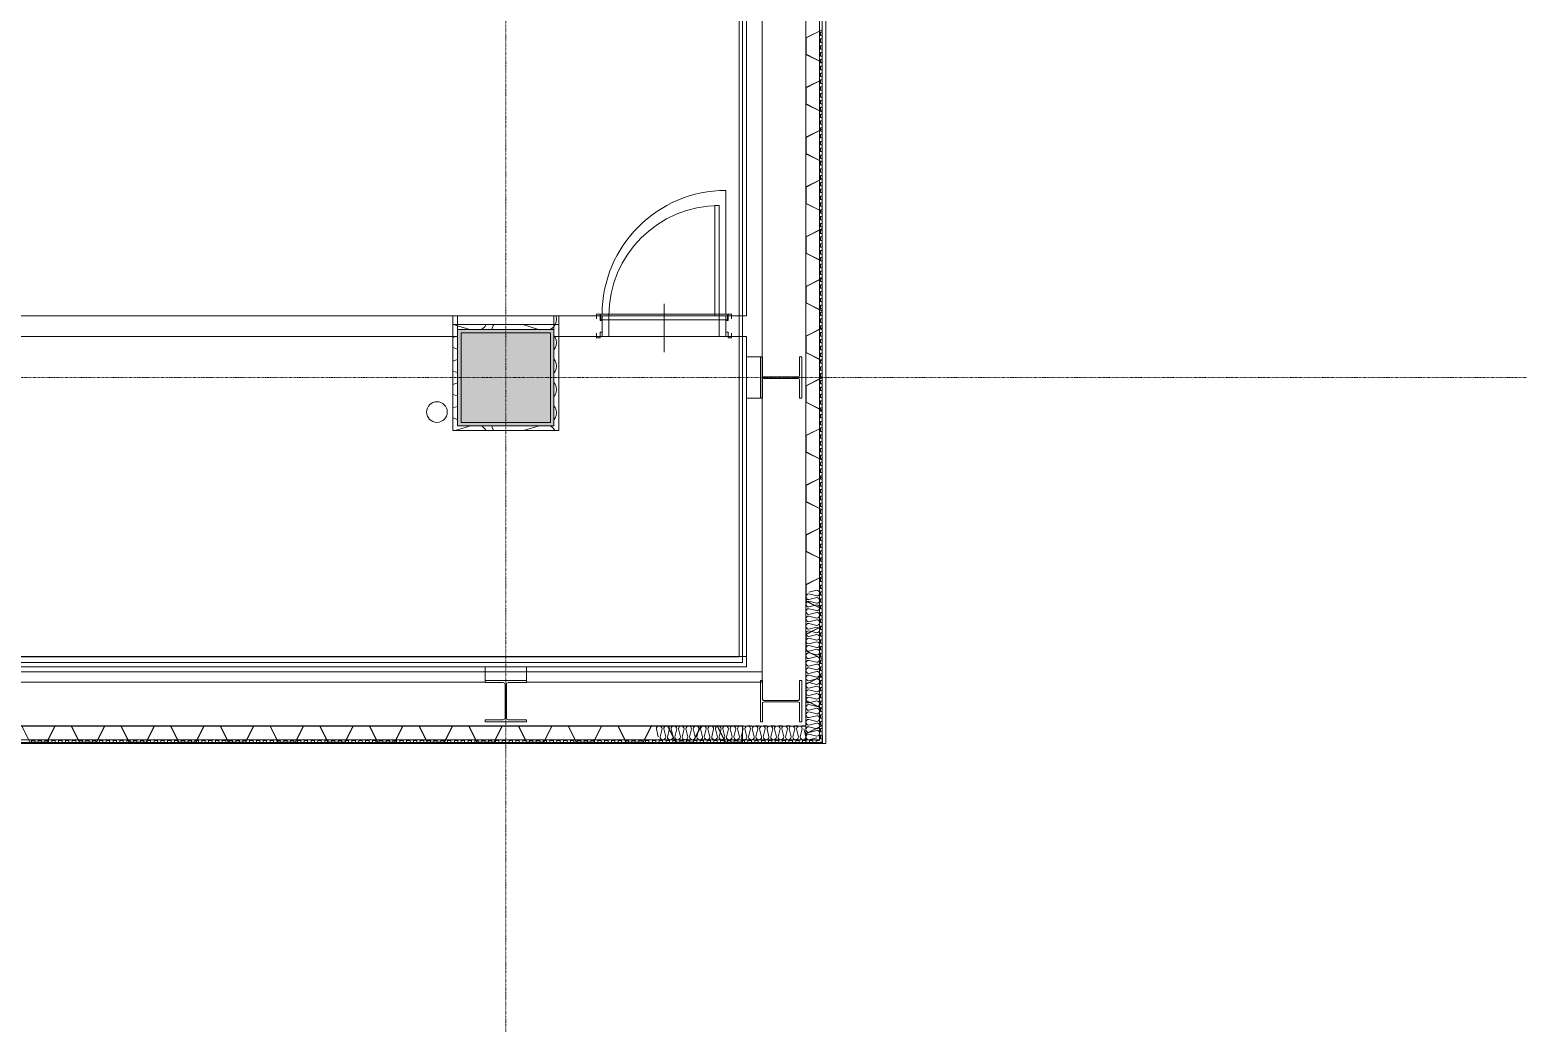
# Model space of a CAD drawing. Extents: x -32000 to 401936, y -48083 to 131250.
# Drawn here: x 258142 to 268956, y -4689 to 2527 of the extents above; entities that cross this region are included whole.
import ezdxf

# ---------------------------------------------------------------- set-up
doc = ezdxf.new("R2010")
doc.units = 0
doc.header["$LTSCALE"] = 10
for name, pattern in [('H12PL4$0$JJP_三點線', [0.9, 0.3, -0.15, 0, -0.15, 0, -0.15, 0, -0.15]), ('H12PL4$0$JJP_虛線(退縮線、投影線、地下室範圍、非屬本工程、圖面分區)', [0.45, 0.3, -0.15]), ('H12PL4$0$TAI_虛線', [5.644, 2.822, -2.822]), ('XFM7P40ICA$0$H12PL4$0$JJP_三點線', [0.9, 0.3, -0.15, 0, -0.15, 0, -0.15, 0, -0.15]), ('XFM7P40ICA$0$H12PL4$0$JJP_虛線(退縮線、投影線、地下室範圍、非屬本工程、圖面分區)', [0.45, 0.3, -0.15])]:
    doc.linetypes.add(name, pattern=pattern)
for name, color, linetype in [('H12PL4$0$A-WALL-EX', 252, 'Continuous'), ('H12PL4$0$A-WALL-IN', 252, 'Continuous'), ('H12PL4$0$Door', 252, 'Continuous'), ('H12PL4$0$S-COL', 252, 'Continuous'), ('H12PL4$0$S-GRID', 252, 'Continuous'), ('H12PL4$0$S-SLAB-SHOW', 252, 'Continuous'), ('XFM7P40ICA$0$H12PL4$0$A-WALL-EX', 252, 'Continuous'), ('XFM7P40ICA$0$H12PL4$0$A-WALL-IN', 252, 'Continuous'), ('XFM7P40ICA$0$H12PL4$0$Hattch', 252, 'Continuous'), ('XFM7P40ICA$0$H12PL4$0$L40_19_DRAN', 252, 'Continuous'), ('XFM7P40ICA$0$H12PL4$0$L40_19_GW', 252, 'Continuous'), ('XFM7P40ICA$0$H12PL4$0$L40_19_SIAGE1', 252, 'Continuous'), ('XFM7P40ICA$0$H12PL4$0$L40_19_SIAGE2', 252, 'Continuous'), ('XFM7P40ICA$0$H12PL4$0$L40_19_SIAGE3', 252, 'Continuous'), ('XFM7P40ICA$0$H12PL4$0$L40_19_STEEL2', 252, 'Continuous'), ('XFM7P40ICA$0$H12PL4$0$L40_19_TATEGU1', 252, 'Continuous'), ('XFM7P40ICA$0$H12PL4$0$L40_19_TATEGU3', 252, 'Continuous'), ('XFM7P40ICA$0$H12PL4$0$S-COL', 252, 'Continuous'), ('XFM7P40ICA$0$H12PL4$0$S-GRID', 252, 'Continuous')]:
    doc.layers.add(name, color=color, linetype=linetype)

# ---------------------------------------------------------------- blocks, each defined once
blk = doc.blocks.new('XFM7P40ICA$0$H12PL4')
at = {"layer": 'XFM7P40ICA$0$H12PL4$0$Hattch', "linetype": 'Continuous', "lineweight": 0}
blk.add_hatch(color=256, dxfattribs=at).paths.add_polyline_path([(261250, -350), (261950, -350), (261950, 350), (261250, 350)])
at = {"layer": 'XFM7P40ICA$0$H12PL4$0$A-WALL-EX', "lineweight": 0}
for p, q in [((261215, 450), (261215, 300)), ((261250, 450), (261215, 450)), ((261215, 450), (261215, 300)), ((261250, 350), (261250, 450)), ((261250, 350), (261250, 450)), ((261950, 450), (261950, 350)), ((261985, 450), (261950, 450)), ((261950, 450), (261950, 350)), ((261985, 300), (261985, 450)), ((261985, 300), (261985, 450)), ((263319.5, -2650), (263319.5, -2530)), ((263780, -2530), (263780, -2650))]:
    blk.add_line(p, q, dxfattribs=at)
at = {"layer": 'XFM7P40ICA$0$H12PL4$0$A-WALL-EX', "linetype": 'XFM7P40ICA$0$H12PL4$0$JJP_虛線(退縮線、投影線、地下室範圍、非屬本工程、圖面分區)', "lineweight": 0, "flags": 128}
for points in [[(263925, -2657.9), (263925, 30525)], [(263780, -2650), (263780, 30380)], [(263295, 29895), (263295, -2027.9)], [(263319.5, 29919.5), (263319.5, -2069.5)], [(263295, -2027.9), (243705, -2027.9)], [(263319.5, -2069.5), (243680.5, -2069.5)], [(243680.5, -2530), (263319.5, -2530)], [(263319.5, -2530), (263319.5, -2650)], [(243705, -2657.9), (263295, -2657.9)], [(263925, -2657.9), (263295, -2657.9)], [(263780, -2650), (263319.5, -2650)]]:
    blk.add_lwpolyline(points, dxfattribs=at)
at = {"layer": 'XFM7P40ICA$0$H12PL4$0$A-WALL-EX', "lineweight": 0, "flags": 128}
for points in [[(263780, 30380), (263780, -2530)], [(263900, -2650), (263900, 30380)], [(263463, -2025), (263463, 26150)], [(263350, 9425), (263350, 450)], [(263350, 450), (252300, 450)], [(252985, 300), (261215, 300)], [(261985, 300), (263350, 300)], [(263350, 300), (263350, -2025)], [(263350, -2025), (252300, -2025)], [(263463, -2138), (263463, -2025)], [(252300, -2138), (263463, -2138)], [(263319.5, -2530), (247488, -2530)], [(247488, -2650), (263319.5, -2650)], [(263900, -2650), (263780, -2650)]]:
    blk.add_lwpolyline(points, dxfattribs=at)
at = {"layer": 'XFM7P40ICA$0$H12PL4$0$A-WALL-IN', "lineweight": 0, "flags": 128}
for points in [[(261215, 385), (261250, 385)], [(261215, 385), (261215, -385)], [(261950, 385), (261250, 385)], [(261985, 385), (261950, 385)], [(261985, -350), (261985, 385)], [(261215, -385), (261250, -385)], [(261250, -385), (261985, -385)], [(261985, -385), (261985, -350)]]:
    blk.add_lwpolyline(points, dxfattribs=at)
at = {"layer": 'XFM7P40ICA$0$H12PL4$0$Hattch', "lineweight": 0}
for p, q in [((263780, 2468.1), (263898.3, 2527.3)), ((263781.7, 2467.1), (263900, 2526.2)), ((263780, 2348.1), (263780, 2468.1)), ((263781.7, 2349.1), (263781.7, 2467.1)), ((263780, 2348.1), (263898.3, 2288.9)), ((263781.7, 2349.1), (263900, 2290)), ((263898.3, 2167.3), (263898.3, 2288.9)), ((263900, 2290), (263900, 2166.2)), ((263780, 2107.1), (263898.3, 2166.2)), ((263781.7, 2106), (263900, 2165.2)), ((263780, 1987.1), (263780, 2107.1)), ((263781.7, 1988.1), (263781.7, 2106)), ((263780, 1987.1), (263898.3, 1927.9)), ((263781.7, 1988.1), (263900, 1928.9)), ((263898.3, 1806.2), (263898.3, 1927.9)), ((263900, 1928.9), (263900, 1805.2)), ((263780, 1746), (263898.3, 1805.2)), ((263780, 1626), (263780, 1746)), ((263781.7, 1745), (263900, 1804.2)), ((263781.7, 1627.1), (263781.7, 1745)), ((263780, 1626), (263898.3, 1566.9)), ((263781.7, 1627.1), (263900, 1567.9)), ((263898.3, 1445.2), (263898.3, 1566.9)), ((263900, 1567.9), (263900, 1444.2)), ((263780, 1385), (263898.3, 1444.2)), ((263781.7, 1384), (263900, 1443.1)), ((263780, 1265), (263780, 1385)), ((263781.7, 1266), (263781.7, 1384)), ((263780, 1265), (263898.3, 1205.8)), ((263781.7, 1266), (263900, 1206.9)), ((263898.3, 1084.2), (263898.3, 1205.8)), ((263900, 1206.9), (263900, 1083.1)), ((263780, 1024), (263898.3, 1083.1)), ((263781.7, 1022.9), (263900, 1082.1)), ((263780, 904), (263780, 1024)), ((263781.7, 905), (263781.7, 1022.9)), ((263780, 904), (263898.3, 844.8)), ((263781.7, 905), (263900, 845.8)), ((263898.3, 723.1), (263898.3, 844.8)), ((263900, 845.8), (263900, 722.1)), ((263780, 662.9), (263898.3, 722.1)), ((263780, 542.9), (263780, 662.9)), ((263781.7, 661.9), (263900, 721)), ((263781.7, 544), (263781.7, 661.9)), ((263780, 542.9), (263898.3, 483.8)), ((263781.7, 544), (263900, 484.8)), ((261965.7, 443.7), (261963.4, 450)), ((261968, 424.2), (261965.7, 443.7)), ((263898.3, 362.1), (263898.3, 483.8)), ((263900, 484.8), (263900, 361)), ((261215, 388), (261250, 377.2)), ((261224.6, 385), (261250, 377.2)), ((261250, 377.2), (261338.6, 350)), ((261422.5, 350), (261433.8, 356.5)), ((261433.8, 356.5), (261448.1, 369.9)), ((261448.1, 369.9), (261458.1, 385)), ((261502.3, 359.5), (261501.2, 350)), ((261509, 377.9), (261502.3, 359.5)), ((261513.7, 385), (261509, 377.9)), ((261724.6, 385), (261838.6, 350)), ((261922.5, 350), (261933.8, 356.5)), ((261933.8, 356.5), (261948.1, 369.9)), ((261948.1, 369.9), (261950, 372.7)), ((261950, 372.7), (261959, 386.3)), ((261950, 372.7), (261958.1, 385)), ((261959, 386.3), (261965.7, 404.7)), ((261965.7, 404.7), (261968, 424.2)), ((263780, 301.9), (263898.3, 361)), ((263781.7, 300.8), (263900, 360)), ((261215, 290.5), (261250, 301.3)), ((261215, 218), (261250, 207.2)), ((261245.8, 300), (261250, 301.3)), ((261959, 292.2), (261950, 305.8)), ((261953.8, 300), (261950, 305.8)), ((261950, 202.7), (261959, 216.3)), ((261965.7, 273.7), (261959, 292.2)), ((261959, 216.3), (261965.7, 234.7)), ((261968, 254.2), (261965.7, 273.7)), ((261965.7, 234.7), (261968, 254.2)), ((263780, 181.9), (263780, 301.9)), ((263781.7, 182.9), (263781.7, 300.8)), ((261215, 120.5), (261250, 131.3)), ((261959, 122.2), (261950, 135.8)), ((261965.7, 103.7), (261959, 122.2)), ((263780, 181.9), (263898.3, 122.7)), ((263781.7, 182.9), (263900, 123.8)), ((263898.3, 1), (263898.3, 122.7)), ((263900, 123.8), (263900, 0)), ((261215, 48), (261250, 37.2)), ((261950, 32.7), (261959, 46.3)), ((261959, 46.3), (261965.7, 64.7)), ((261968, 84.2), (261965.7, 103.7)), ((261965.7, 64.7), (261968, 84.2)), ((261215, -49.5), (261250, -38.7)), ((261959, -47.8), (261950, -34.2)), ((261965.7, -66.3), (261959, -47.8)), ((261959, -123.7), (261965.7, -105.3)), ((261968, -85.8), (261965.7, -66.3)), ((261965.7, -105.3), (261968, -85.8)), ((263780, -59.2), (263898.3, 0)), ((263780, -179.2), (263780, -59.2)), ((263781.7, -60.2), (263900, -1)), ((263781.7, -178.1), (263781.7, -60.2)), ((261215, -122), (261250, -132.8)), ((261215, -219.5), (261250, -208.7)), ((261950, -137.3), (261959, -123.7)), ((261959, -217.8), (261950, -204.2)), ((263780, -179.2), (263898.3, -238.3)), ((263781.7, -178.1), (263900, -237.3)), ((261215, -292), (261250, -302.8)), ((261950, -307.3), (261959, -293.7)), ((261965.7, -236.3), (261959, -217.8)), ((261959, -293.7), (261965.7, -275.3)), ((261968, -255.8), (261965.7, -236.3)), ((261965.7, -275.3), (261968, -255.8)), ((263898.3, -360), (263898.3, -238.3)), ((263900, -237.3), (263900, -361)), ((261229.6, -385), (261250, -378.7)), ((261250, -378.7), (261343.5, -350)), ((261433.8, -358), (261419.8, -350)), ((261448.1, -371.4), (261433.8, -358)), ((261457.1, -385), (261448.1, -371.4)), ((261501, -350), (261502.3, -361)), ((261502.3, -361), (261509, -379.5)), ((261509, -379.5), (261512.7, -385)), ((261729.6, -385), (261843.5, -350)), ((261933.8, -358), (261919.8, -350)), ((261948.1, -371.4), (261933.8, -358)), ((261950, -374.2), (261948.1, -371.4)), ((261957.1, -385), (261950, -374.2)), ((263780, -420.2), (263898.3, -361)), ((263780, -540.2), (263780, -420.2)), ((263781.7, -421.2), (263900, -362.1)), ((263781.7, -539.2), (263781.7, -421.2)), ((263780, -540.2), (263898.3, -599.4)), ((263781.7, -539.2), (263900, -598.3)), ((263898.3, -721), (263898.3, -599.4)), ((263900, -598.3), (263900, -722.1)), ((263780, -781.2), (263898.3, -722.1)), ((263781.7, -782.3), (263900, -723.1)), ((263780, -901.2), (263780, -781.2)), ((263781.7, -900.2), (263781.7, -782.3)), ((263780, -901.2), (263898.3, -960.4)), ((263781.7, -900.2), (263900, -959.4)), ((263898.3, -1082.1), (263898.3, -960.4)), ((263900, -959.4), (263900, -1083.1)), ((263780, -1142.3), (263898.3, -1083.1)), ((263780, -1262.3), (263780, -1142.3)), ((263781.7, -1143.3), (263900, -1084.2)), ((263781.7, -1261.2), (263781.7, -1143.3)), ((263780, -1262.3), (263898.3, -1321.4)), ((263781.7, -1261.2), (263900, -1320.4)), ((263898.3, -1443.1), (263898.3, -1321.4)), ((263900, -1320.4), (263900, -1444.2)), ((263780, -1503.3), (263898.3, -1444.2)), ((263780, -1623.3), (263780, -1503.3)), ((263781.7, -1504.4), (263900, -1445.2)), ((263781.7, -1622.3), (263781.7, -1504.4)), ((263780, -1623.3), (263898.3, -1682.5)), ((263781.7, -1622.3), (263900, -1681.4)), ((263898.3, -1804.2), (263898.3, -1682.5)), ((263900, -1681.4), (263900, -1805.2)), ((263780, -1864.4), (263898.3, -1805.2)), ((263781.7, -1865.4), (263900, -1806.2)), ((263780, -1984.4), (263780, -1864.4)), ((263781.7, -1983.3), (263781.7, -1865.4)), ((263780, -1984.4), (263898.3, -2043.5)), ((263781.7, -1983.3), (263900, -2042.5)), ((263898.3, -2165.2), (263898.3, -2043.5)), ((263900, -2042.5), (263900, -2166.2)), ((263780, -2225.4), (263898.3, -2166.2)), ((263780, -2345.4), (263780, -2225.4)), ((263781.7, -2226.4), (263900, -2167.3)), ((263781.7, -2344.4), (263781.7, -2226.4)), ((263780, -2345.4), (263898.3, -2404.5)), ((263781.7, -2344.4), (263900, -2403.5)), ((263898.3, -2526.2), (263898.3, -2404.5)), ((263900, -2403.5), (263900, -2527.3)), ((258083.2, -2530), (258142.4, -2648.3)), ((258324.3, -2530), (258265.1, -2648.3)), ((258325.3, -2531.7), (258266.1, -2650)), ((258324.3, -2530), (258444.3, -2530)), ((258325.3, -2531.7), (258443.2, -2531.7)), ((258443.2, -2531.7), (258502.4, -2650)), ((258444.3, -2530), (258503.4, -2648.3)), ((258685.3, -2530), (258626.1, -2648.3)), ((258686.3, -2531.7), (258627.2, -2650)), ((258685.3, -2530), (258805.3, -2530)), ((258686.3, -2531.7), (258804.3, -2531.7)), ((258804.3, -2531.7), (258863.4, -2650)), ((258805.3, -2530), (258864.5, -2648.3)), ((259046.3, -2530), (258987.2, -2648.3)), ((259047.4, -2531.7), (258988.2, -2650)), ((259046.3, -2530), (259166.3, -2530)), ((259047.4, -2531.7), (259165.3, -2531.7)), ((259165.3, -2531.7), (259224.5, -2650)), ((259166.3, -2530), (259225.5, -2648.3)), ((259407.4, -2530), (259348.2, -2648.3)), ((259408.4, -2531.7), (259349.3, -2650)), ((259407.4, -2530), (259527.4, -2530)), ((259408.4, -2531.7), (259526.3, -2531.7)), ((259526.3, -2531.7), (259585.5, -2650)), ((259527.4, -2530), (259586.5, -2648.3)), ((259768.4, -2530), (259709.3, -2648.3)), ((259769.5, -2531.7), (259710.3, -2650)), ((259768.4, -2530), (259888.4, -2530)), ((259769.5, -2531.7), (259887.4, -2531.7)), ((259887.4, -2531.7), (259946.5, -2650)), ((259888.4, -2530), (259947.6, -2648.3)), ((260129.5, -2530), (260070.3, -2648.3)), ((260130.5, -2531.7), (260071.3, -2650)), ((260129.5, -2530), (260249.5, -2530)), ((260130.5, -2531.7), (260248.4, -2531.7)), ((260248.4, -2531.7), (260307.6, -2650)), ((260249.5, -2530), (260308.6, -2648.3)), ((260490.5, -2530), (260431.3, -2648.3)), ((260491.5, -2531.7), (260432.4, -2650)), ((260490.5, -2530), (260610.5, -2530)), ((260491.5, -2531.7), (260609.5, -2531.7)), ((260609.5, -2531.7), (260668.6, -2650)), ((260610.5, -2530), (260669.7, -2648.3)), ((260851.5, -2530), (260792.4, -2648.3)), ((260852.6, -2531.7), (260793.4, -2650)), ((260851.5, -2530), (260971.5, -2530)), ((260852.6, -2531.7), (260970.5, -2531.7)), ((260970.5, -2531.7), (261029.7, -2650)), ((260971.5, -2530), (261030.7, -2648.3)), ((261212.6, -2530), (261153.4, -2648.3)), ((261213.6, -2531.7), (261154.4, -2650)), ((261212.6, -2530), (261332.6, -2530)), ((261213.6, -2531.7), (261331.5, -2531.7)), ((261331.5, -2531.7), (261390.7, -2650)), ((261332.6, -2530), (261391.7, -2648.3)), ((261573.6, -2530), (261514.4, -2648.3)), ((261574.6, -2531.7), (261515.5, -2650)), ((261573.6, -2530), (261693.6, -2530)), ((261574.6, -2531.7), (261692.6, -2531.7)), ((261692.6, -2531.7), (261751.7, -2650)), ((261693.6, -2530), (261752.8, -2648.3)), ((261934.6, -2530), (261875.5, -2648.3)), ((261935.7, -2531.7), (261876.5, -2650)), ((261934.6, -2530), (262054.6, -2530)), ((261935.7, -2531.7), (262053.6, -2531.7)), ((262053.6, -2531.7), (262112.8, -2650)), ((262054.6, -2530), (262113.8, -2648.3)), ((262295.7, -2530), (262236.5, -2648.3)), ((262296.7, -2531.7), (262237.6, -2650)), ((262295.7, -2530), (262415.7, -2530)), ((262296.7, -2531.7), (262414.6, -2531.7)), ((262414.6, -2531.7), (262473.8, -2650)), ((262415.7, -2530), (262474.8, -2648.3)), ((262656.7, -2530), (262597.6, -2648.3)), ((262657.8, -2531.7), (262598.6, -2650)), ((262656.7, -2530), (262776.7, -2530)), ((262657.8, -2531.7), (262775.7, -2531.7)), ((262775.7, -2531.7), (262834.8, -2650)), ((262776.7, -2530), (262835.9, -2648.3)), ((263017.8, -2530), (262958.6, -2648.3)), ((263018.8, -2531.7), (262959.6, -2650)), ((263017.8, -2530), (263137.8, -2530)), ((263018.8, -2531.7), (263136.7, -2531.7)), ((263136.7, -2531.7), (263195.9, -2650)), ((263137.8, -2530), (263196.9, -2648.3)), ((263780, -2586.4), (263817.6, -2567.6)), ((263781.7, -2587.5), (263818.9, -2568.9)), ((263781.7, -2650), (263781.7, -2587.5)), ((263817.6, -2567.6), (263892.9, -2530)), ((263818.9, -2568.9), (263896.6, -2530)), ((263892.9, -2530), (263898.3, -2527.3)), ((263896.6, -2530), (263900, -2528.3)), ((258266.1, -2650), (258142.4, -2650)), ((258143.4, -2648.3), (258265.1, -2648.3)), ((258627.2, -2650), (258503.4, -2650)), ((258504.5, -2648.3), (258626.1, -2648.3)), ((258988.2, -2650), (258864.5, -2650)), ((258865.5, -2648.3), (258987.2, -2648.3)), ((259349.3, -2650), (259225.5, -2650)), ((259226.5, -2648.3), (259348.2, -2648.3)), ((259710.3, -2650), (259586.5, -2650)), ((259587.6, -2648.3), (259709.3, -2648.3)), ((260071.3, -2650), (259947.6, -2650)), ((259948.6, -2648.3), (260070.3, -2648.3)), ((260432.4, -2650), (260308.6, -2650)), ((260309.7, -2648.3), (260431.3, -2648.3)), ((260793.4, -2650), (260669.7, -2650)), ((260670.7, -2648.3), (260792.4, -2648.3)), ((261154.4, -2650), (261030.7, -2650)), ((261031.7, -2648.3), (261153.4, -2648.3)), ((261515.5, -2650), (261391.7, -2650)), ((261392.8, -2648.3), (261514.4, -2648.3)), ((261876.5, -2650), (261752.8, -2650)), ((261753.8, -2648.3), (261875.5, -2648.3)), ((262237.6, -2650), (262113.8, -2650)), ((262114.8, -2648.3), (262236.5, -2648.3)), ((262598.6, -2650), (262474.8, -2650)), ((262475.9, -2648.3), (262597.6, -2648.3)), ((262959.6, -2650), (262835.9, -2650)), ((262836.9, -2648.3), (262958.6, -2648.3)), ((263198, -2648.3), (263319.5, -2648.3))]:
    blk.add_line(p, q, dxfattribs=at)
at = {"layer": 'XFM7P40ICA$0$H12PL4$0$L40_19_DRAN', "lineweight": 0}
blk.add_circle((261100, -250), 75, dxfattribs=at)
at = {"layer": 'XFM7P40ICA$0$H12PL4$0$L40_19_GW', "lineweight": 0, "flags": 128}
for points in [[(263859.9, -2616.1), (263801.1, -2630.5, -1), (263801.1, -2589.3), (263859.9, -2603.7, 1), (263859.9, -2562.5), (263801.1, -2576.9, -1), (263801.1, -2535.7), (263859.9, -2550.1, 1), (263859.9, -2508.9), (263801.1, -2523.3, -1), (263801.1, -2482.1), (263859.9, -2496.5, 1), (263859.9, -2455.3), (263801.1, -2469.7, -1), (263801.1, -2428.5), (263859.9, -2442.9, 1), (263859.9, -2401.7), (263801.1, -2416.1, -1), (263801.1, -2374.9), (263859.9, -2389.3, 1), (263859.9, -2348.1), (263801.1, -2362.5, -1), (263801.1, -2321.3), (263859.9, -2335.7, 1), (263859.9, -2294.5), (263801.1, -2308.9, -1), (263801.1, -2267.7), (263859.9, -2282.1, 1), (263859.9, -2240.9), (263801.1, -2255.3, -1), (263801.1, -2214.1), (263859.9, -2228.5, 1), (263859.9, -2187.3), (263801.1, -2201.7, -1), (263801.1, -2160.5), (263859.9, -2174.9, 1), (263859.9, -2133.7), (263801.1, -2148.1, -1), (263801.1, -2106.9), (263859.9, -2121.3, 1), (263859.9, -2080.1), (263801.1, -2094.5, -1), (263801.1, -2053.3), (263859.9, -2067.7, 1), (263859.9, -2026.5), (263801.1, -2040.9, -1), (263801.1, -1999.7), (263859.9, -2014.1, 1), (263859.9, -1972.9), (263801.1, -1987.3, -1), (263801.1, -1946.1), (263859.9, -1960.5, 1), (263859.9, -1919.3), (263801.1, -1933.7, -1), (263801.1, -1892.5), (263859.9, -1906.9, 1), (263859.9, -1865.7), (263801.1, -1880.1, -1), (263801.1, -1838.9), (263859.9, -1853.3, 1), (263859.9, -1812.1), (263801.1, -1826.5, -1), (263801.1, -1785.3), (263859.9, -1799.7, 1), (263859.9, -1758.5), (263801.1, -1772.9, -1), (263801.1, -1731.7), (263859.9, -1746.1, 1), (263859.9, -1704.9), (263801.1, -1719.3, -1), (263801.1, -1678.1), (263859.9, -1692.5, 1), (263859.9, -1651.3), (263801.1, -1665.7, -1), (263801.1, -1624.5), (263859.9, -1638.9, 1), (263859.9, -1597.7), (263801.1, -1612.1, -1), (263801.1, -1570.9), (263859.9, -1585.3, 1), (263859.9, -1544.1), (263801.1, -1558.5)], [(263766.1, -2551.1), (263780.5, -2609.9, -1), (263739.3, -2609.9), (263753.7, -2551.1, 1), (263712.5, -2551.1), (263726.9, -2609.9, -1), (263685.7, -2609.9), (263700.1, -2551.1, 1), (263658.9, -2551.1), (263673.3, -2609.9, -1), (263632.1, -2609.9), (263646.5, -2551.1, 1), (263605.3, -2551.1), (263619.7, -2609.9, -1), (263578.5, -2609.9), (263592.9, -2551.1, 1), (263551.7, -2551.1), (263566.1, -2609.9, -1), (263524.9, -2609.9), (263539.3, -2551.1, 1), (263498.1, -2551.1), (263512.5, -2609.9, -1), (263471.3, -2609.9), (263485.7, -2551.1, 1), (263444.5, -2551.1), (263458.9, -2609.9, -1), (263417.7, -2609.9), (263432.1, -2551.1, 1), (263390.9, -2551.1), (263405.3, -2609.9, -1), (263364.1, -2609.9), (263378.5, -2551.1, 1), (263337.3, -2551.1), (263351.7, -2609.9, -1), (263310.5, -2609.9), (263324.9, -2551.1, 1), (263283.7, -2551.1), (263298.1, -2609.9, -1), (263256.9, -2609.9), (263271.3, -2551.1, 1), (263230.1, -2551.1), (263244.5, -2609.9, -1), (263203.3, -2609.9), (263217.7, -2551.1, 1), (263176.5, -2551.1), (263190.9, -2609.9, -1), (263149.7, -2609.9), (263164.1, -2551.1, 1), (263122.9, -2551.1), (263137.3, -2609.9, -1), (263096.1, -2609.9), (263110.5, -2551.1, 1), (263069.3, -2551.1), (263083.7, -2609.9, -1), (263042.5, -2609.9), (263056.9, -2551.1, 1), (263015.7, -2551.1), (263030.1, -2609.9, -1), (262988.9, -2609.9), (263003.3, -2551.1, 1), (262962.1, -2551.1), (262976.5, -2609.9, -1), (262935.3, -2609.9), (262949.7, -2551.1, 1), (262908.5, -2551.1), (262922.9, -2609.9, -1), (262881.7, -2609.9), (262896.1, -2551.1, 1), (262854.9, -2551.1), (262869.3, -2609.9, -1), (262828.1, -2609.9), (262842.5, -2551.1, 1), (262801.3, -2551.1), (262815.7, -2609.9, -1), (262774.5, -2609.9), (262788.9, -2551.1, 1), (262747.7, -2551.1), (262762.1, -2609.9, -1), (262720.9, -2609.9), (262735.3, -2551.1, 1), (262694.1, -2551.1), (262708.5, -2609.9)]]:
    blk.add_lwpolyline(points, format="xyb", dxfattribs=at)
at = {"layer": 'XFM7P40ICA$0$H12PL4$0$L40_19_SIAGE1', "lineweight": 0}
for p, q in [((263350, 9425), (263350, 450)), ((262260, 450), (252150, 450)), ((263350, 450), (263240, 450))]:
    blk.add_line(p, q, dxfattribs=at)
at = {"layer": 'XFM7P40ICA$0$H12PL4$0$L40_19_SIAGE1', "lineweight": 0, "flags": 128}
blk.add_lwpolyline([(263850.4, -2651.2), (263901.2, -2651.2), (263901.2, -2600.4)], dxfattribs=at)
at = {"layer": 'XFM7P40ICA$0$H12PL4$0$L40_19_SIAGE2', "lineweight": 0}
for p, q in [((261250, 300), (252950, 300)), ((262260, 300), (261950, 300)), ((263350, 300), (263240, 300)), ((263350, 300), (263350, -2100)), ((252300, -2100), (263350, -2100))]:
    blk.add_line(p, q, dxfattribs=at)
at = {"layer": 'XFM7P40ICA$0$H12PL4$0$L40_19_SIAGE2', "lineweight": 0, "flags": 128}
for points in [[(263885.5, -2647.2), (263900, -2647.2), (263900, -2622.4), (263885.5, -2622.4), (263885.5, -2597.6), (263900, -2597.6), (263900, -2572.8), (263885.5, -2572.8), (263885.5, -2548), (263900, -2548), (263900, -2523.2), (263885.5, -2523.2), (263885.5, -2498.4), (263900, -2498.4), (263900, -2473.6), (263885.5, -2473.6), (263885.5, -2448.8), (263900, -2448.8), (263900, -2424), (263885.5, -2424), (263885.5, -2399.2), (263900, -2399.2), (263900, -2374.4), (263885.5, -2374.4), (263885.5, -2349.6), (263900, -2349.6), (263900, -2324.8), (263885.5, -2324.8), (263885.5, -2300), (263900, -2300), (263900, -2275.2), (263885.5, -2275.2), (263885.5, -2250.4), (263900, -2250.4), (263900, -2225.6), (263885.5, -2225.6), (263885.5, -2200.8), (263900, -2200.8), (263900, -2176), (263885.5, -2176), (263885.5, -2151.2), (263900, -2151.2), (263900, -2126.4), (263885.5, -2126.4), (263885.5, -2101.6), (263900, -2101.6), (263900, -2076.8), (263885.5, -2076.8), (263885.5, -2052), (263900, -2052), (263900, -2027.2), (263885.5, -2027.2), (263885.5, -2002.4), (263900, -2002.4), (263900, -1977.6), (263885.5, -1977.6), (263885.5, -1952.8), (263900, -1952.8), (263900, -1928), (263885.5, -1928), (263885.5, -1903.2), (263900, -1903.2), (263900, -1878.4), (263885.5, -1878.4), (263885.5, -1853.6), (263900, -1853.6), (263900, -1828.8), (263885.5, -1828.8), (263885.5, -1804), (263900, -1804), (263900, -1779.2), (263885.5, -1779.2), (263885.5, -1754.4), (263900, -1754.4), (263900, -1729.6), (263885.5, -1729.6), (263885.5, -1704.8), (263900, -1704.8), (263900, -1680), (263885.5, -1680), (263885.5, -1655.2), (263900, -1655.2), (263900, -1630.4), (263885.5, -1630.4), (263885.5, -1605.6), (263900, -1605.6), (263900, -1580.8), (263885.5, -1580.8), (263885.5, -1556), (263900, -1556), (263900, -1531.2), (263885.5, -1531.2), (263885.5, -1506.4), (263900, -1506.4), (263900, -1481.6), (263885.5, -1481.6), (263885.5, -1456.8), (263900, -1456.8), (263900, -1432), (263885.5, -1432), (263885.5, -1407.2), (263900, -1407.2), (263900, -1382.4), (263885.5, -1382.4), (263885.5, -1357.6), (263900, -1357.6), (263900, -1332.8), (263885.5, -1332.8), (263885.5, -1308), (263900, -1308), (263900, -1283.2), (263885.5, -1283.2), (263885.5, -1258.4), (263900, -1258.4), (263900, -1233.6), (263885.5, -1233.6), (263885.5, -1208.8), (263900, -1208.8), (263900, -1184), (263885.5, -1184), (263885.5, -1159.2), (263900, -1159.2), (263900, -1134.4), (263885.5, -1134.4), (263885.5, -1109.6), (263900, -1109.6), (263900, -1084.8), (263885.5, -1084.8), (263885.5, -1060), (263900, -1060), (263900, -1035.2), (263885.5, -1035.2), (263885.5, -1010.4), (263900, -1010.4), (263900, -985.6), (263885.5, -985.6), (263885.5, -960.8), (263900, -960.8), (263900, -936), (263885.5, -936), (263885.5, -911.2), (263900, -911.2), (263900, -886.4), (263885.5, -886.4), (263885.5, -861.6), (263900, -861.6), (263900, -836.8), (263885.5, -836.8), (263885.5, -812), (263900, -812), (263900, -787.2), (263885.5, -787.2), (263885.5, -762.4), (263900, -762.4), (263900, -737.6), (263885.5, -737.6), (263885.5, -712.8), (263900, -712.8), (263900, -688), (263885.5, -688), (263885.5, -663.2), (263900, -663.2), (263900, -638.4), (263885.5, -638.4), (263885.5, -613.6), (263900, -613.6), (263900, -588.8), (263885.5, -588.8), (263885.5, -564), (263900, -564), (263900, -539.2), (263885.5, -539.2), (263885.5, -514.4), (263900, -514.4), (263900, -489.6), (263885.5, -489.6), (263885.5, -464.8), (263900, -464.8), (263900, -440), (263885.5, -440), (263885.5, -415.2), (263900, -415.2), (263900, -390.4), (263885.5, -390.4), (263885.5, -365.6), (263900, -365.6), (263900, -342.4), (263885.5, -342.4), (263885.5, -317.6), (263900, -317.6), (263900, -292.8), (263885.5, -292.8), (263885.5, -268), (263900, -268), (263900, -243.2), (263885.5, -243.2), (263885.5, -218.4), (263900, -218.4), (263900, -193.6), (263885.5, -193.6), (263885.5, -168.8), (263900, -168.8), (263900, -144), (263885.5, -144), (263885.5, -119.2), (263900, -119.2), (263900, -94.4), (263885.5, -94.4), (263885.5, -69.6), (263900, -69.6), (263900, -44.8), (263885.5, -44.8), (263885.5, -20), (263900, -20), (263900, 4.8), (263885.5, 4.8), (263885.5, 29.6), (263900, 29.6), (263900, 54.4), (263885.5, 54.4), (263885.5, 79.2), (263900, 79.2), (263900, 104), (263885.5, 104), (263885.5, 128.8), (263900, 128.8), (263900, 153.6), (263885.5, 153.6), (263885.5, 178.4), (263900, 178.4), (263900, 203.2), (263885.5, 203.2), (263885.5, 228), (263900, 228), (263900, 252.8), (263885.5, 252.8), (263885.5, 277.6), (263900, 277.6), (263900, 302.4), (263885.5, 302.4), (263885.5, 327.2), (263900, 327.2), (263900, 352), (263885.5, 352), (263885.5, 376.8), (263900, 376.8), (263900, 401.6), (263885.5, 401.6), (263885.5, 426.4), (263900, 426.4), (263900, 451.2), (263885.5, 451.2), (263885.5, 476), (263900, 476), (263900, 500.8), (263885.5, 500.8), (263885.5, 525.6), (263900, 525.6), (263900, 550.4), (263885.5, 550.4), (263885.5, 575.2), (263900, 575.2), (263900, 600), (263885.5, 600), (263885.5, 624.8), (263900, 624.8), (263900, 649.6), (263885.5, 649.6), (263885.5, 674.4), (263900, 674.4), (263900, 699.2), (263885.5, 699.2), (263885.5, 724), (263900, 724), (263900, 748.8), (263885.5, 748.8), (263885.5, 773.6), (263900, 773.6), (263900, 798.4), (263885.5, 798.4), (263885.5, 823.2), (263900, 823.2), (263900, 848), (263885.5, 848), (263885.5, 872.8), (263900, 872.8), (263900, 897.6), (263885.5, 897.6), (263885.5, 922.4), (263900, 922.4), (263900, 947.2), (263885.5, 947.2), (263885.5, 972), (263900, 972), (263900, 996.8), (263885.5, 996.8), (263885.5, 1021.6), (263900, 1021.6), (263900, 1046.4), (263885.5, 1046.4), (263885.5, 1071.2), (263900, 1071.2), (263900, 1096), (263885.5, 1096), (263885.5, 1120.8), (263900, 1120.8), (263900, 1145.6), (263885.5, 1145.6), (263885.5, 1170.4), (263900, 1170.4), (263900, 1195.2), (263885.5, 1195.2), (263885.5, 1220), (263900, 1220), (263900, 1244.8), (263885.5, 1244.8), (263885.5, 1269.6), (263900, 1269.6), (263900, 1294.4), (263885.5, 1294.4), (263885.5, 1319.2), (263900, 1319.2), (263900, 1344), (263885.5, 1344), (263885.5, 1368.8), (263900, 1368.8), (263900, 1393.6), (263885.5, 1393.6), (263885.5, 1418.4), (263900, 1418.4), (263900, 1443.2), (263885.5, 1443.2), (263885.5, 1468), (263900, 1468), (263900, 1492.8), (263885.5, 1492.8), (263885.5, 1517.6), (263900, 1517.6), (263900, 1542.4), (263885.5, 1542.4), (263885.5, 1567.2), (263900, 1567.2), (263900, 1592), (263885.5, 1592), (263885.5, 1616.8), (263900, 1616.8), (263900, 1641.6), (263885.5, 1641.6), (263885.5, 1666.4), (263900, 1666.4), (263900, 1691.2), (263885.5, 1691.2), (263885.5, 1716), (263900, 1716), (263900, 1740.8), (263885.5, 1740.8), (263885.5, 1765.6), (263900, 1765.6), (263900, 1790.4), (263885.5, 1790.4), (263885.5, 1815.2), (263900, 1815.2), (263900, 1840), (263885.5, 1840), (263885.5, 1864.8), (263900, 1864.8), (263900, 1889.6), (263885.5, 1889.6), (263885.5, 1914.4), (263900, 1914.4), (263900, 1939.2), (263885.5, 1939.2), (263885.5, 1964), (263900, 1964), (263900, 1988.8), (263885.5, 1988.8), (263885.5, 2013.6), (263900, 2013.6), (263900, 2038.4), (263885.5, 2038.4), (263885.5, 2063.2), (263900, 2063.2), (263900, 2088), (263885.5, 2088), (263885.5, 2112.8), (263900, 2112.8), (263900, 2137.6), (263885.5, 2137.6), (263885.5, 2162.4), (263900, 2162.4), (263900, 2187.2), (263885.5, 2187.2), (263885.5, 2212), (263900, 2212), (263900, 2236.8), (263885.5, 2236.8), (263885.5, 2261.6), (263900, 2261.6), (263900, 2286.4), (263885.5, 2286.4), (263885.5, 2311.2), (263900, 2311.2), (263900, 2336), (263885.5, 2336), (263885.5, 2360.8), (263900, 2360.8), (263900, 2385.6), (263885.5, 2385.6), (263885.5, 2410.4), (263900, 2410.4), (263900, 2435.2), (263885.5, 2435.2), (263885.5, 2460), (263900, 2460), (263900, 2484.8), (263885.5, 2484.8), (263885.5, 2509.6), (263900, 2509.6), (263900, 2534.4)], [(258128.5, -2650), (258153.3, -2650), (258153.3, -2635.5), (258178.1, -2635.5), (258178.1, -2650), (258202.9, -2650), (258202.9, -2635.5), (258227.7, -2635.5), (258227.7, -2650), (258252.5, -2650), (258252.5, -2635.5), (258277.3, -2635.5), (258277.3, -2650), (258302.1, -2650), (258302.1, -2635.5), (258326.9, -2635.5), (258326.9, -2650), (258351.7, -2650), (258351.7, -2635.5), (258376.5, -2635.5), (258376.5, -2650), (258401.3, -2650), (258401.3, -2635.5), (258426.1, -2635.5), (258426.1, -2650), (258450.9, -2650), (258450.9, -2635.5), (258475.7, -2635.5), (258475.7, -2650), (258500.5, -2650), (258500.5, -2635.5), (258525.3, -2635.5), (258525.3, -2650), (258548.5, -2650), (258548.5, -2635.5), (258573.3, -2635.5), (258573.3, -2650), (258598.1, -2650), (258598.1, -2635.5), (258622.9, -2635.5), (258622.9, -2650), (258647.7, -2650), (258647.7, -2635.5), (258672.5, -2635.5), (258672.5, -2650), (258697.3, -2650), (258697.3, -2635.5), (258722.1, -2635.5), (258722.1, -2650), (258746.9, -2650), (258746.9, -2635.5), (258771.7, -2635.5), (258771.7, -2650), (258796.5, -2650), (258796.5, -2635.5), (258821.3, -2635.5), (258821.3, -2650), (258846.1, -2650), (258846.1, -2635.5), (258870.9, -2635.5), (258870.9, -2650), (258895.7, -2650), (258895.7, -2635.5), (258920.5, -2635.5), (258920.5, -2650), (258945.3, -2650), (258945.3, -2635.5), (258970.1, -2635.5), (258970.1, -2650), (258994.9, -2650), (258994.9, -2635.5), (259019.7, -2635.5), (259019.7, -2650), (259044.5, -2650), (259044.5, -2635.5), (259069.3, -2635.5), (259069.3, -2650), (259094.1, -2650), (259094.1, -2635.5), (259118.9, -2635.5), (259118.9, -2650), (259143.7, -2650), (259143.7, -2635.5), (259168.5, -2635.5), (259168.5, -2650), (259193.3, -2650), (259193.3, -2635.5), (259218.1, -2635.5), (259218.1, -2650), (259242.9, -2650), (259242.9, -2635.5), (259267.7, -2635.5), (259267.7, -2650), (259292.5, -2650), (259292.5, -2635.5), (259317.3, -2635.5), (259317.3, -2650), (259342.1, -2650), (259342.1, -2635.5), (259366.9, -2635.5), (259366.9, -2650), (259391.7, -2650), (259391.7, -2635.5), (259416.5, -2635.5), (259416.5, -2650), (259441.3, -2650), (259441.3, -2635.5), (259466.1, -2635.5), (259466.1, -2650), (259490.9, -2650), (259490.9, -2635.5), (259515.7, -2635.5), (259515.7, -2650), (259540.5, -2650), (259540.5, -2635.5), (259565.3, -2635.5), (259565.3, -2650), (259590.1, -2650), (259590.1, -2635.5), (259614.9, -2635.5), (259614.9, -2650), (259639.7, -2650), (259639.7, -2635.5), (259664.5, -2635.5), (259664.5, -2650), (259689.3, -2650), (259689.3, -2635.5), (259714.1, -2635.5), (259714.1, -2650), (259738.9, -2650), (259738.9, -2635.5), (259763.7, -2635.5), (259763.7, -2650), (259788.5, -2650), (259788.5, -2635.5), (259813.3, -2635.5), (259813.3, -2650), (259838.1, -2650), (259838.1, -2635.5), (259862.9, -2635.5), (259862.9, -2650), (259887.7, -2650), (259887.7, -2635.5), (259912.5, -2635.5), (259912.5, -2650), (259937.3, -2650), (259937.3, -2635.5), (259962.1, -2635.5), (259962.1, -2650), (259986.9, -2650), (259986.9, -2635.5), (260011.7, -2635.5), (260011.7, -2650), (260036.5, -2650), (260036.5, -2635.5), (260061.3, -2635.5), (260061.3, -2650), (260086.1, -2650), (260086.1, -2635.5), (260110.9, -2635.5), (260110.9, -2650), (260135.7, -2650), (260135.7, -2635.5), (260160.5, -2635.5), (260160.5, -2650), (260185.3, -2650), (260185.3, -2635.5), (260210.1, -2635.5), (260210.1, -2650), (260234.9, -2650), (260234.9, -2635.5), (260259.7, -2635.5), (260259.7, -2650), (260284.5, -2650), (260284.5, -2635.5), (260309.3, -2635.5), (260309.3, -2650), (260334.1, -2650), (260334.1, -2635.5), (260358.9, -2635.5), (260358.9, -2650), (260383.7, -2650), (260383.7, -2635.5), (260408.5, -2635.5), (260408.5, -2650), (260433.3, -2650), (260433.3, -2635.5), (260458.1, -2635.5), (260458.1, -2650), (260482.9, -2650), (260482.9, -2635.5), (260507.7, -2635.5), (260507.7, -2650), (260532.5, -2650), (260532.5, -2635.5), (260557.3, -2635.5), (260557.3, -2650), (260582.1, -2650), (260582.1, -2635.5), (260606.9, -2635.5), (260606.9, -2650), (260631.7, -2650), (260631.7, -2635.5), (260656.5, -2635.5), (260656.5, -2650), (260681.3, -2650), (260681.3, -2635.5), (260706.1, -2635.5), (260706.1, -2650), (260730.9, -2650), (260730.9, -2635.5), (260755.7, -2635.5), (260755.7, -2650), (260780.5, -2650), (260780.5, -2635.5), (260805.3, -2635.5), (260805.3, -2650), (260830.1, -2650), (260830.1, -2635.5), (260854.9, -2635.5), (260854.9, -2650), (260879.7, -2650), (260879.7, -2635.5), (260904.5, -2635.5), (260904.5, -2650), (260929.3, -2650), (260929.3, -2635.5), (260954.1, -2635.5), (260954.1, -2650), (260978.9, -2650), (260978.9, -2635.5), (261003.7, -2635.5), (261003.7, -2650), (261028.5, -2650), (261028.5, -2635.5), (261053.3, -2635.5), (261053.3, -2650), (261078.1, -2650), (261078.1, -2635.5), (261102.9, -2635.5), (261102.9, -2650), (261127.7, -2650), (261127.7, -2635.5), (261152.5, -2635.5), (261152.5, -2650), (261177.3, -2650), (261177.3, -2635.5), (261202.1, -2635.5), (261202.1, -2650), (261226.9, -2650), (261226.9, -2635.5), (261251.7, -2635.5), (261251.7, -2650), (261276.5, -2650), (261276.5, -2635.5), (261301.3, -2635.5), (261301.3, -2650), (261326.1, -2650), (261326.1, -2635.5), (261350.9, -2635.5), (261350.9, -2650), (261375.7, -2650), (261375.7, -2635.5), (261400.5, -2635.5), (261400.5, -2650), (261425.3, -2650), (261425.3, -2635.5), (261450.1, -2635.5), (261450.1, -2650), (261474.9, -2650), (261474.9, -2635.5), (261499.7, -2635.5), (261499.7, -2650), (261524.5, -2650), (261524.5, -2635.5), (261549.3, -2635.5), (261549.3, -2650), (261574.1, -2650), (261574.1, -2635.5), (261598.9, -2635.5), (261598.9, -2650), (261623.7, -2650), (261623.7, -2635.5), (261648.5, -2635.5), (261648.5, -2650), (261673.3, -2650), (261673.3, -2635.5), (261698.1, -2635.5), (261698.1, -2650), (261722.9, -2650), (261722.9, -2635.5), (261747.7, -2635.5), (261747.7, -2650), (261772.5, -2650), (261772.5, -2635.5), (261797.3, -2635.5), (261797.3, -2650), (261822.1, -2650), (261822.1, -2635.5), (261846.9, -2635.5), (261846.9, -2650), (261871.7, -2650), (261871.7, -2635.5), (261896.5, -2635.5), (261896.5, -2650), (261921.3, -2650), (261921.3, -2635.5), (261946.1, -2635.5), (261946.1, -2650), (261970.9, -2650), (261970.9, -2635.5), (261995.7, -2635.5), (261995.7, -2650), (262020.5, -2650), (262020.5, -2635.5), (262045.3, -2635.5), (262045.3, -2650), (262070.1, -2650), (262070.1, -2635.5), (262094.9, -2635.5), (262094.9, -2650), (262119.7, -2650), (262119.7, -2635.5), (262144.5, -2635.5), (262144.5, -2650), (262169.3, -2650), (262169.3, -2635.5), (262194.1, -2635.5), (262194.1, -2650), (262218.9, -2650), (262218.9, -2635.5), (262243.7, -2635.5), (262243.7, -2650), (262268.5, -2650), (262268.5, -2635.5), (262293.3, -2635.5), (262293.3, -2650), (262318.1, -2650), (262318.1, -2635.5), (262342.9, -2635.5), (262342.9, -2650), (262367.7, -2650), (262367.7, -2635.5), (262392.5, -2635.5), (262392.5, -2650), (262417.3, -2650), (262417.3, -2635.5), (262442.1, -2635.5), (262442.1, -2650), (262466.9, -2650), (262466.9, -2635.5), (262491.7, -2635.5), (262491.7, -2650), (262516.5, -2650), (262516.5, -2635.5), (262541.3, -2635.5), (262541.3, -2650), (262566.1, -2650), (262566.1, -2635.5), (262590.9, -2635.5), (262590.9, -2650), (262615.7, -2650), (262615.7, -2635.5), (262640.5, -2635.5), (262640.5, -2650), (262665.3, -2650), (262665.3, -2635.5), (262690.1, -2635.5), (262690.1, -2650), (262714.9, -2650), (262714.9, -2635.5), (262739.7, -2635.5), (262739.7, -2650), (262764.5, -2650), (262764.5, -2635.5), (262789.3, -2635.5), (262789.3, -2650), (262814.1, -2650), (262814.1, -2635.5), (262838.9, -2635.5), (262838.9, -2650), (262863.7, -2650), (262863.7, -2635.5), (262888.5, -2635.5), (262888.5, -2650), (262913.3, -2650), (262913.3, -2635.5), (262938.1, -2635.5), (262938.1, -2650), (262962.9, -2650), (262962.9, -2635.5), (262987.7, -2635.5), (262987.7, -2650), (263012.5, -2650), (263012.5, -2635.5), (263037.3, -2635.5), (263037.3, -2650), (263062.1, -2650), (263062.1, -2635.5), (263086.9, -2635.5), (263086.9, -2650), (263111.7, -2650), (263111.7, -2635.5), (263136.5, -2635.5), (263136.5, -2650), (263161.3, -2650), (263161.3, -2635.5), (263186.1, -2635.5), (263186.1, -2650), (263210.9, -2650), (263210.9, -2635.5), (263235.7, -2635.5), (263235.7, -2650), (263260.5, -2650), (263260.5, -2635.5), (263285.3, -2635.5), (263285.3, -2650), (263310.1, -2650), (263310.1, -2635.5), (263334.9, -2635.5), (263334.9, -2650), (263359.7, -2650), (263359.7, -2635.5), (263384.5, -2635.5), (263384.5, -2650), (263409.3, -2650), (263409.3, -2635.5), (263434.1, -2635.5), (263434.1, -2650), (263458.9, -2650), (263458.9, -2635.5), (263483.7, -2635.5), (263483.7, -2650), (263508.5, -2650), (263508.5, -2635.5), (263533.3, -2635.5), (263533.3, -2650), (263558.1, -2650), (263558.1, -2635.5), (263582.9, -2635.5), (263582.9, -2650), (263607.7, -2650), (263607.7, -2635.5), (263632.5, -2635.5), (263632.5, -2650), (263657.3, -2650), (263657.3, -2635.5), (263682.1, -2635.5), (263682.1, -2650), (263706.9, -2650), (263706.9, -2635.5), (263731.7, -2635.5), (263731.7, -2650), (263756.5, -2650), (263756.5, -2635.5), (263781.3, -2635.5), (263781.3, -2650), (263806.1, -2650), (263806.1, -2635.5), (263830.9, -2635.5), (263830.9, -2650), (263855.7, -2650), (263855.7, -2635.5), (263880.5, -2635.5)]]:
    blk.add_lwpolyline(points, dxfattribs=at)
at = {"layer": 'XFM7P40ICA$0$H12PL4$0$L40_19_SIAGE3', "lineweight": 0}
for p, q in [((263880.5, -2630.5), (263880.5, 30480.5)), ((263780.5, -2530.5), (263780.5, 30380.5)), ((263462.5, 4850), (263462.5, 150)), ((263462.5, 150), (263350, 150)), ((263462.5, -150), (263350, -150)), ((263462.5, -150), (263462.5, -2212.5)), ((261450, -2212.5), (261450, -2100)), ((261750, -2212.5), (261750, -2100)), ((261450, -2212.5), (257250, -2212.5)), ((263462.5, -2212.5), (261750, -2212.5)), ((247420, -2530.5), (263780.5, -2530.5)), ((247420, -2630.5), (263880.5, -2630.5))]:
    blk.add_line(p, q, dxfattribs=at)
at = {"layer": 'XFM7P40ICA$0$H12PL4$0$L40_19_SIAGE3', "lineweight": 0, "flags": 128}
blk.add_lwpolyline([(261215, -385), (261215, 385), (261985, 385), (261985, -385)], close=True, dxfattribs=at)
at = {"layer": 'XFM7P40ICA$0$H12PL4$0$L40_19_STEEL2', "lineweight": 0, "flags": 128}
for points in [[(261250, -350), (261250, 350), (261950, 350), (261950, -350)], [(261275, -325), (261275, 325), (261925, 325), (261925, -325)]]:
    blk.add_lwpolyline(points, close=True, dxfattribs=at)
for points in [[(263750, 150), (263750, -150), (263735, -150), (263735, -18, 0.4142136), (263722, -5), (263478, -5, 0.4142136), (263465, -18), (263465, -150), (263450, -150), (263450, 150), (263465, 150), (263465, 18, 0.4142136), (263478, 5), (263722, 5, 0.4142136), (263735, 18), (263735, 150)], [(261450, -2500), (261750, -2500), (261750, -2485), (261618, -2485, -0.4142136), (261605, -2472), (261605, -2228, -0.4142136), (261618, -2215), (261750, -2215), (261750, -2200), (261450, -2200), (261450, -2215), (261582, -2215, -0.4142136), (261595, -2228), (261595, -2472, -0.4142136), (261582, -2485), (261450, -2485)], [(263750, -2200), (263750, -2500), (263735, -2500), (263735, -2368, 0.4142136), (263722, -2355), (263478, -2355, 0.4142136), (263465, -2368), (263465, -2500), (263450, -2500), (263450, -2200), (263465, -2200), (263465, -2332, 0.4142136), (263478, -2345), (263722, -2345, 0.4142136), (263735, -2332), (263735, -2200)]]:
    blk.add_lwpolyline(points, format="xyb", close=True, dxfattribs=at)
at = {"layer": 'XFM7P40ICA$0$H12PL4$0$L40_19_TATEGU1', "lineweight": 0, "flags": 128}
for points in [[(262260, 428), (262260, 460), (262285, 460), (262285, 415), (262300, 415), (262300, 330), (262285, 330), (262285, 290), (262260, 290), (262260, 322)], [(263240, 428), (263240, 460), (263215, 460), (263215, 415), (263200, 415), (263200, 330), (263215, 330), (263215, 290), (263240, 290), (263240, 322)]]:
    blk.add_lwpolyline(points, dxfattribs=at)
at = {"layer": 'XFM7P40ICA$0$H12PL4$0$L40_19_TATEGU3', "lineweight": 0}
for p, q in [((263200, 460), (263200, 1360)), ((262750, 535), (262750, 185))]:
    blk.add_line(p, q, dxfattribs=at)
at = {"layer": 'XFM7P40ICA$0$H12PL4$0$L40_19_TATEGU3', "lineweight": 0, "flags": 128}
blk.add_lwpolyline([(263210, 460), (263210, 420), (262290, 420), (262290, 460)], close=True, dxfattribs=at)
at = {"layer": 'XFM7P40ICA$0$H12PL4$0$L40_19_TATEGU3', "lineweight": 0}
blk.add_arc((263200, 460), 900, 90, 180, dxfattribs=at)
at = {"layer": 'XFM7P40ICA$0$H12PL4$0$S-COL', "lineweight": 0, "flags": 128}
blk.add_lwpolyline([(261250, -350), (261950, -350), (261950, 350), (261250, 350)], close=True, dxfattribs=at)
at = {"layer": 'XFM7P40ICA$0$H12PL4$0$S-GRID', "linetype": 'XFM7P40ICA$0$H12PL4$0$JJP_三點線', "lineweight": 0}
for p, q in [((261600, 128250), (261600, -28000)), ((-29000, 0), (289600, 0))]:
    blk.add_line(p, q, dxfattribs=at)
blk = doc.blocks.new('XFM7P40ICA')
blk.add_blockref('XFM7P40ICA$0$H12PL4', (0, 0))
blk = doc.blocks.new('H12PL4$0$萬用門(22改)-REVISED[1]_1')
at = {"layer": 'H12PL4$0$Door', "color": 5, "lineweight": 0}
for p, q in [((26315, 125), (26312, 125)), ((26312, 125), (26312, 45)), ((26315, 45), (26315, 125)), ((26230, 45), (26235, 45)), ((26230, 30), (26230, 45)), ((26235, 45), (26235, 30)), ((26312, 45), (26315, 45)), ((26315, 45), (26320, 45)), ((26315, 30), (26315, 45)), ((26320, 45), (26320, 30)), ((26235, 30), (26230, 30)), ((26320, 30), (26315, 30))]:
    blk.add_line(p, q, dxfattribs=at)
blk.add_arc((26315, 45), 80, 90, 180, dxfattribs=at)
blk = doc.blocks.new('H12PL4')
at = {"layer": 'H12PL4$0$A-WALL-EX', "lineweight": 0}
for p, q in [((263319.5, -2650), (263319.5, -2530)), ((263780, -2530), (263780, -2650))]:
    blk.add_line(p, q, dxfattribs=at)
at = {"layer": 'H12PL4$0$A-WALL-EX', "linetype": 'H12PL4$0$JJP_虛線(退縮線、投影線、地下室範圍、非屬本工程、圖面分區)', "lineweight": 0, "flags": 128}
for points in [[(263780, -2650), (263780, 30380)], [(263319.5, 29919.5), (263319.5, -2069.5)], [(263319.5, -2069.5), (243680.5, -2069.5)], [(243680.5, -2530), (263319.5, -2530)], [(263319.5, -2530), (263319.5, -2650)], [(263780, -2650), (263319.5, -2650)]]:
    blk.add_lwpolyline(points, dxfattribs=at)
at = {"layer": 'H12PL4$0$A-WALL-EX', "lineweight": 0, "flags": 128}
for points in [[(263780, 30380), (263780, -2530)], [(263900, -2650), (263900, 30380)], [(263319.5, -2530), (247488, -2530)], [(247488, -2650), (263319.5, -2650)], [(263900, -2650), (263780, -2650)]]:
    blk.add_lwpolyline(points, dxfattribs=at)
at = {"layer": 'H12PL4$0$A-WALL-IN', "lineweight": 0}
for p, q in [((261215, 450), (261215, 300)), ((261250, 450), (261215, 450)), ((261215, 450), (261215, 300)), ((261250, 350), (261250, 450)), ((261250, 350), (261250, 450)), ((261950, 450), (261950, 350)), ((261985, 450), (261950, 450)), ((261950, 450), (261950, 350)), ((261985, 300), (261985, 450)), ((261985, 300), (261985, 450)), ((262300, 450), (262300, 300)), ((263200, 450), (263200, 300))]:
    blk.add_line(p, q, dxfattribs=at)
at = {"layer": 'H12PL4$0$A-WALL-IN', "lineweight": 0, "flags": 128}
for points in [[(263463, -2025), (263463, 26150)], [(263350, 9425), (263350, 450)], [(262300, 450), (252300, 450)], [(263350, 450), (263200, 450)], [(261215, 385), (261250, 385)], [(261215, 385), (261215, -385)], [(261950, 385), (261250, 385)], [(261985, 385), (261950, 385)], [(261985, -350), (261985, 385)], [(252985, 300), (261215, 300)], [(261985, 300), (262300, 300)], [(263200, 300), (263350, 300)], [(263350, 300), (263350, -2025)], [(261215, -385), (261250, -385)], [(261250, -385), (261985, -385)], [(261985, -385), (261985, -350)], [(263350, -2025), (252300, -2025)], [(263463, -2138), (263463, -2025)], [(252300, -2138), (263463, -2138)]]:
    blk.add_lwpolyline(points, dxfattribs=at)
at = {"layer": 'H12PL4$0$S-COL', "lineweight": 0, "flags": 128}
blk.add_lwpolyline([(261250, -350), (261950, -350), (261950, 350), (261250, 350)], close=True, dxfattribs=at)
at = {"layer": 'H12PL4$0$S-GRID', "linetype": 'H12PL4$0$JJP_三點線', "lineweight": 0}
for p, q in [((261600, 128250), (261600, -28000)), ((-29000, 0), (289600, 0))]:
    blk.add_line(p, q, dxfattribs=at)
at = {"layer": 'H12PL4$0$S-SLAB-SHOW', "linetype": 'H12PL4$0$TAI_虛線', "lineweight": 0, "flags": 128}
for points in [[(263780, 30380), (263780, -2530)], [(263780, -2530), (243219.5, -2530.5)]]:
    blk.add_lwpolyline(points, dxfattribs=at)
at = {"layer": 'H12PL4$0$Door', "lineweight": 0, "xscale": 10, "yscale": 10, "zscale": 10}
blk.add_blockref('H12PL4$0$萬用門(22改)-REVISED[1]_1', (0, 0), dxfattribs=at)

msp = doc.modelspace()

# ---------------------------------------------------------------- block references
msp.add_blockref('XFM7P40ICA', (0, 0))

# ---------------------------------------------------------------- next in the draw order: block references
msp.add_blockref('H12PL4', (0, 0))

doc.saveas('drawing.dxf')
